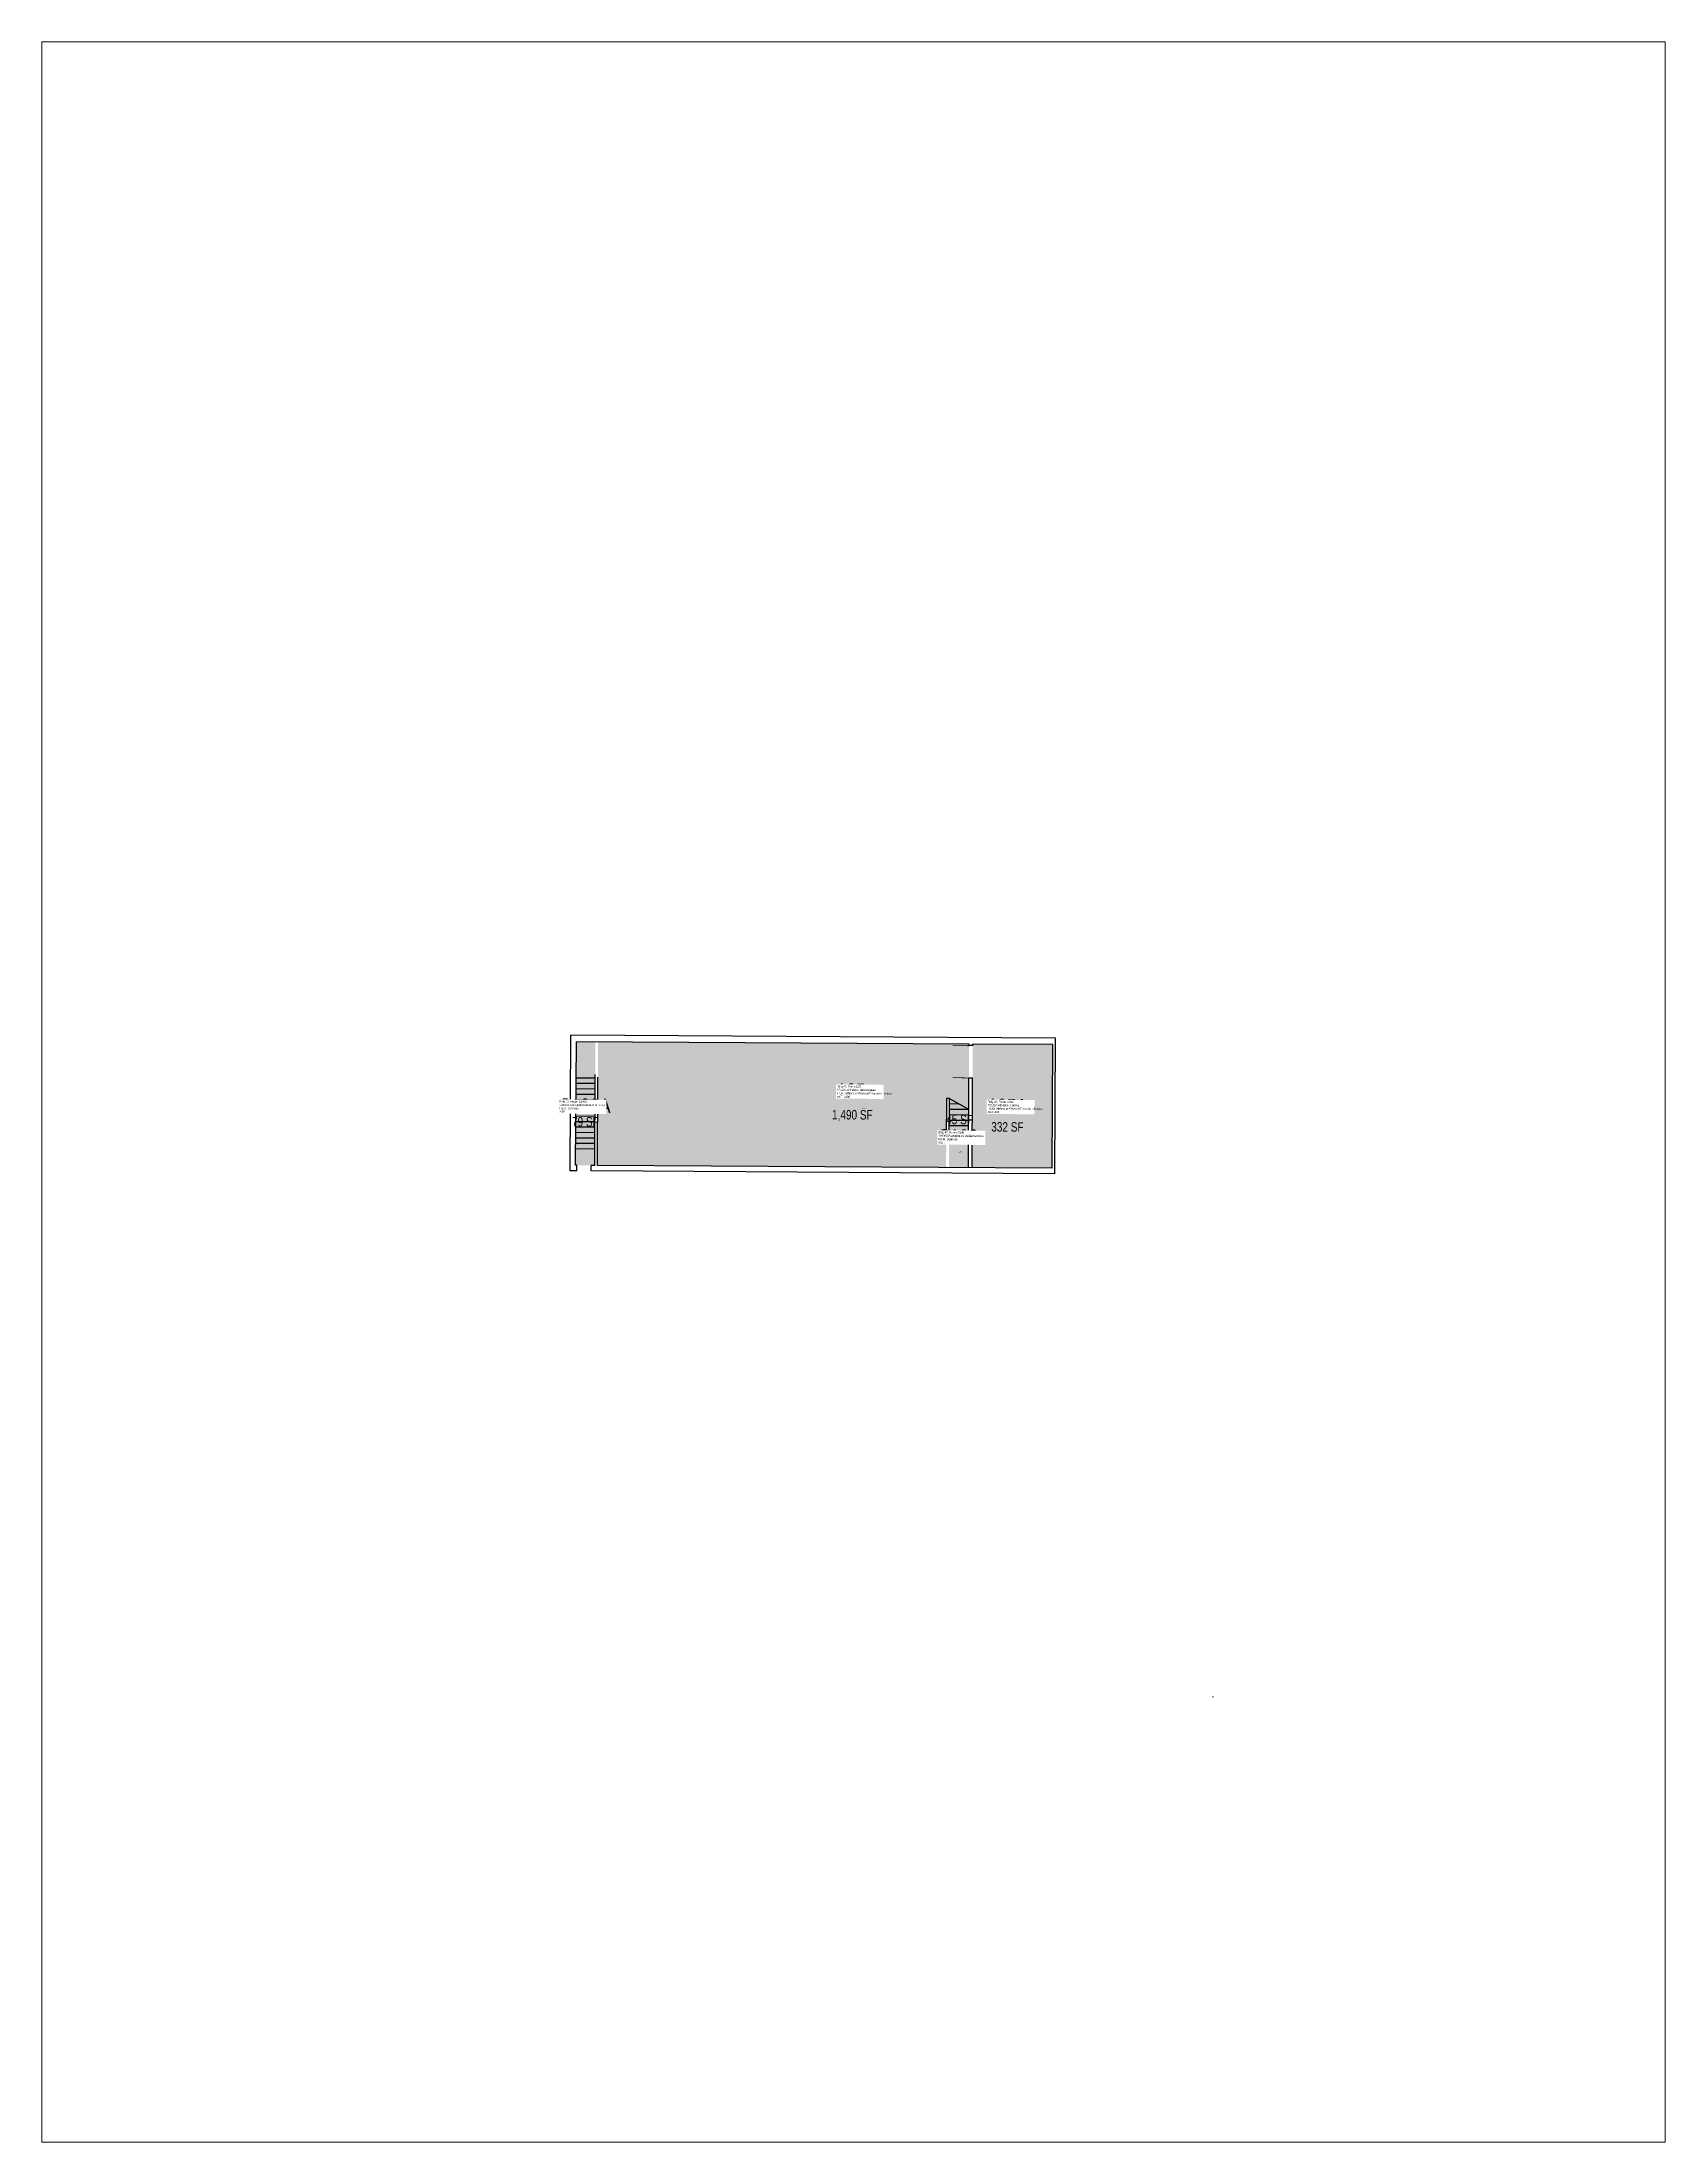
# Paper-space layout 'Layout1' of a CAD drawing. Header units: inches. Extents: x 0 to 8.5, y 0 to 11.
# The model-space entities are those that its viewports show. They can reach past a viewport. Long polylines and large blocks are cut down to what shows.
import ezdxf
from ezdxf.enums import TextEntityAlignment as Align

# ---------------------------------------------------------------- set-up
doc = ezdxf.new("R2010")
doc.units = ezdxf.units.IN
doc.header["$LTSCALE"] = 240
doc.header["$MEASUREMENT"] = 0
doc.layers.get('0').update_dxf_attribs({"linetype": 'CONTINUOUS'})
for name, color, linetype in [('A-DOOR', 2, 'CONTINUOUS'), ('A-FLOR', 3, 'CONTINUOUS'), ('A-IDEN-RNUM', 7, 'CONTINUOUS'), ('A-IDEN-SNUM', 4, 'CONTINUOUS'), ('A-IDEN-VNUM', 4, 'CONTINUOUS'), ('A-WALL', 5, 'CONTINUOUS'), ('AREA-TEXT', 3, 'CONTINUOUS'), ('Rooms-Information', 7, 'CONTINUOUS')]:
    doc.layers.add(name, color=color, linetype=linetype)
for name, color, linetype, transparency in [('Rooms-Category-Color', 7, 'CONTINUOUS', 0.5), ('Rooms-College-Color', 7, 'CONTINUOUS', 0.5), ('Rooms-Department-Color', 7, 'CONTINUOUS', 0.5), ('Rooms-Division-Color', 7, 'CONTINUOUS', 0.5)]:
    doc.layers.add(name, color=color, linetype=linetype, transparency=transparency)
doc.styles.add('CP_AREA', font='arial.ttf', dxfattribs={"height": 15})
doc.styles.add('CP_ROOMSNUMBER', font='arial.ttf', dxfattribs={"height": 1})
doc.styles.add('CP_ROOMVNUMBER', font='arial.ttf', dxfattribs={"width": 0.85, "height": 0.075})

msp = doc.modelspace()

# ---------------------------------------------------------------- hatches: boundary and pattern name
at = {"layer": 'Rooms-Category-Color', "true_color": 0xadadad}
for points in [[(69220098, 27666594.3), (69220078.1, 27666631.2), (69219838.8, 27666501.9), (69219858.8, 27666464.9)], [(69220383.3, 27665814), (69220362.8, 27665851.9), (69220229.1, 27665779.6), (69220249.5, 27665741.8)]]:
    msp.add_hatch(color=253, dxfattribs=at).paths.add_polyline_path(points)
at = {"layer": 'Rooms-Category-Color', "true_color": 0xfbafa2}
for points in [[(69220226.2, 27665784.9), (69220360, 27665857.2), (69220383.3, 27665814), (69220422.8, 27665835.4), (69220422.8, 27665835.5), (69220423.5, 27665835.8), (69220423.5, 27665835.8), (69220486.2, 27665869.7), (69220486.2, 27665869.7), (69220488.8, 27665871.1), (69220100.9, 27666589), (69219861.6, 27666459.7)], [(69220576.3, 27665709.2), (69220492.6, 27665864.1), (69220253.3, 27665734.7), (69220337, 27665579.9)]]:
    msp.add_hatch(color=21, dxfattribs=at).paths.add_polyline_path(points)
at = {"layer": 'Rooms-College-Color', "true_color": 0xadadad}
for points in [[(69220098, 27666594.3), (69220078.1, 27666631.2), (69219838.8, 27666501.9), (69219858.8, 27666464.9)], [(69220383.3, 27665814), (69220362.8, 27665851.9), (69220229.1, 27665779.6), (69220249.5, 27665741.8)]]:
    msp.add_hatch(color=253, dxfattribs=at).paths.add_polyline_path(points)
at = {"layer": 'Rooms-College-Color', "true_color": 0xffff64}
for points in [[(69220226.2, 27665784.9), (69220360, 27665857.2), (69220383.3, 27665814), (69220422.8, 27665835.4), (69220422.8, 27665835.5), (69220423.5, 27665835.8), (69220423.5, 27665835.8), (69220486.2, 27665869.7), (69220486.2, 27665869.7), (69220488.8, 27665871.1), (69220100.9, 27666589), (69219861.6, 27666459.7)], [(69220576.3, 27665709.2), (69220492.6, 27665864.1), (69220253.3, 27665734.7), (69220337, 27665579.9)]]:
    msp.add_hatch(color=51, dxfattribs=at).paths.add_polyline_path(points)
at = {"layer": 'Rooms-Department-Color', "true_color": 0xacacac}
for points in [[(69220098, 27666594.3), (69220078.1, 27666631.2), (69219838.8, 27666501.9), (69219858.8, 27666464.9)], [(69220383.3, 27665814), (69220362.8, 27665851.9), (69220229.1, 27665779.6), (69220249.5, 27665741.8)]]:
    msp.add_hatch(color=253, dxfattribs=at).paths.add_polyline_path(points)
at = {"layer": 'Rooms-Department-Color', "true_color": 0x604aed}
for points in [[(69220226.2, 27665784.9), (69220360, 27665857.2), (69220383.3, 27665814), (69220422.8, 27665835.4), (69220422.8, 27665835.5), (69220423.5, 27665835.8), (69220423.5, 27665835.8), (69220486.2, 27665869.7), (69220486.2, 27665869.7), (69220488.8, 27665871.1), (69220100.9, 27666589), (69219861.6, 27666459.7)], [(69220576.3, 27665709.2), (69220492.6, 27665864.1), (69220253.3, 27665734.7), (69220337, 27665579.9)]]:
    msp.add_hatch(color=173, dxfattribs=at).paths.add_polyline_path(points)
at = {"layer": 'Rooms-Division-Color', "true_color": 0xadadad}
for points in [[(69220098, 27666594.3), (69220078.1, 27666631.2), (69219838.8, 27666501.9), (69219858.8, 27666464.9)], [(69220383.3, 27665814), (69220362.8, 27665851.9), (69220229.1, 27665779.6), (69220249.5, 27665741.8)]]:
    msp.add_hatch(color=253, dxfattribs=at).paths.add_polyline_path(points)
at = {"layer": 'Rooms-Division-Color', "true_color": 0x604aed}
for points in [[(69220226.2, 27665784.9), (69220360, 27665857.2), (69220383.3, 27665814), (69220422.8, 27665835.4), (69220422.8, 27665835.5), (69220423.5, 27665835.8), (69220423.5, 27665835.8), (69220486.2, 27665869.7), (69220486.2, 27665869.7), (69220488.8, 27665871.1), (69220100.9, 27666589), (69219861.6, 27666459.7)], [(69220576.3, 27665709.2), (69220492.6, 27665864.1), (69220253.3, 27665734.7), (69220337, 27665579.9)]]:
    msp.add_hatch(color=173, dxfattribs=at).paths.add_polyline_path(points)

# ---------------------------------------------------------------- linework, layer by layer
at = {"layer": 'A-DOOR'}
for points in [[(69220485.5, 27665869.3, 1.5, 1.5, 0), (69220468.4, 27665901, 0, 0, 0), (69220469.1, 27665901.4, 0, 0, 0.414214), (69220454.5, 27665852.6, 0, 0, 0.414214)], [(69220423.5, 27665835.8, 1.5, 1.5, 0), (69220406.4, 27665867.5, 0, 0, 0), (69220405.7, 27665867.1, 0, 0, -0.414214), (69220454.5, 27665852.6, 0, 0, -0.414214)]]:
    msp.add_lwpolyline(points, format="xyseb", dxfattribs=at)
at = {"layer": 'A-FLOR'}
for p, q in [((69220027.7, 27666556.2), (69220007.7, 27666593.2)), ((69219943.2, 27666510.6), (69219923.2, 27666547.5)), ((69219953.8, 27666516.3), (69219933.8, 27666553.2)), ((69219964.3, 27666522), (69219944.4, 27666558.9)), ((69219974.9, 27666527.7), (69219954.9, 27666564.7)), ((69219985.4, 27666533.4), (69219965.5, 27666570.4)), ((69219996, 27666539.1), (69219976, 27666576.1)), ((69220006.6, 27666544.8), (69219986.6, 27666581.8)), ((69220017.1, 27666550.5), (69219997.1, 27666587.5)), ((69219890.4, 27666482.1), (69219870.5, 27666519)), ((69219901, 27666487.8), (69219881, 27666524.7)), ((69219911.5, 27666493.5), (69219891.6, 27666530.4)), ((69219922.1, 27666499.2), (69219902.1, 27666536.1)), ((69219932.7, 27666504.9), (69219912.7, 27666541.8)), ((69220309.4, 27665774.1), (69220288.9, 27665811.9)), ((69220319.9, 27665779.8), (69220299.5, 27665817.6)), ((69220330.5, 27665785.5), (69220310, 27665823.3)), ((69220341, 27665791.2), (69220320.6, 27665829.1)), ((69220351.6, 27665796.9), (69220331.1, 27665834.8)), ((69220362.1, 27665802.6), (69220341.7, 27665840.5)), ((69220362.5, 27665827.3), (69220352.3, 27665846.2)), ((69220362.1, 27665802.6), (69220362.8, 27665851.9))]:
    msp.add_line(p, q, dxfattribs=at)
at = {"layer": 'A-WALL'}
for p, q in [((69219822.5, 27666506.8), (69220084.7, 27666648.4)), ((69220591.5, 27665710.6), (69220084.7, 27666648.4)), ((69219838.8, 27666501.9), (69220078.1, 27666631.2)), ((69220488.8, 27665871.1), (69220078.1, 27666631.2)), ((69219858.8, 27666464.9), (69220034.7, 27666560)), ((69219861.6, 27666459.7), (69220032.3, 27666551.9)), ((69219829.7, 27666493.6), (69219822.5, 27666506.8)), ((69219840.2, 27666499.3), (69219838.8, 27666501.9)), ((69219829.7, 27666493.6), (69219840.2, 27666499.3)), ((69219844.4, 27666466.3), (69219854.9, 27666472)), ((69220329.3, 27665568.9), (69219844.4, 27666466.3)), ((69219858.8, 27666464.9), (69219854.9, 27666472)), ((69220337, 27665579.9), (69219861.6, 27666459.7)), ((69220360, 27665857.2), (69220280.8, 27665814.4)), ((69220362.8, 27665851.9), (69220360, 27665857.2)), ((69220486.2, 27665869.7), (69220488.8, 27665871.1)), ((69220490, 27665862.6), (69220486.2, 27665869.7)), ((69220490, 27665862.6), (69220492.6, 27665864.1)), ((69220576.3, 27665709.2), (69220492.6, 27665864.1)), ((69220249.5, 27665741.8), (69220422.8, 27665835.4)), ((69220253.3, 27665734.7), (69220426.7, 27665828.4)), ((69220283.6, 27665809.1), (69220280.8, 27665814.4)), ((69220362.8, 27665851.9), (69220283.6, 27665809.1)), ((69220422.8, 27665835.5), (69220423.5, 27665835.8)), ((69220426.7, 27665828.4), (69220422.8, 27665835.5)), ((69220329.3, 27665568.9), (69220591.5, 27665710.6)), ((69220337, 27665579.9), (69220576.3, 27665709.2)), ((69219487.7, 27664709.5), (69219488.6, 27664710)), ((69219487.7, 27664709.5), (69219488.6, 27664710))]:
    msp.add_line(p, q, dxfattribs=at)

# ---------------------------------------------------------------- texts
at = {"layer": 'A-IDEN-RNUM', "style": 'CP_ROOMSNUMBER', "width": 0.85}
for s, p in [('S100-A0', (69219969.8, 27666548.7)), ('0125-00', (69220252.2, 27666006.2)), ('S100-00', (69220271.2, 27665774.5)), ('0125-A0', (69220414, 27665719.3))]:
    msp.add_text(s, height=0.96, rotation=298.39, dxfattribs=at).set_placement(p, align=Align.MIDDLE)
at = {"layer": 'A-IDEN-SNUM', "style": 'CP_ROOMSNUMBER', "width": 0.85}
for s, p in [('0420S100A0', (69219969.8, 27666548.7)), ('0420012500', (69220252.2, 27666006.2)), ('0420S10000', (69220271.2, 27665774.5)), ('04200125A0', (69220414, 27665719.3))]:
    msp.add_text(s, height=0.96, rotation=298.39, dxfattribs=at).set_placement(p, align=Align.MIDDLE)
at = {"layer": 'A-IDEN-VNUM', "style": 'CP_ROOMVNUMBER', "width": 0.85}
for s, p in [('S100A', (69219963.8, 27666546.6)), ('125', (69220274.2, 27666049.4)), ('S100', (69220299, 27665794.3)), ('125A', (69220410, 27665731.5))]:
    msp.add_text(s, height=31.5, rotation=298.39, dxfattribs=at).set_placement(p, align=Align.MIDDLE)
at = {"layer": 'AREA-TEXT', "style": 'CP_AREA', "width": 0.75}
for s, p in [('79 SF', (69219933.2, 27666529.1)), ('1,490 SF', (69220229.1, 27666021.6)), ('45 SF', (69220333.1, 27665809.9)), ('332 SF', (69220369.6, 27665709.7))]:
    msp.add_text(s, height=21, rotation=298.39, dxfattribs=at).set_placement(p, align=Align.MIDDLE_CENTER)

# ---------------------------------------------------------------- next in the draw order: texts
at = {"layer": 'Rooms-Information', "char_height": 4.5, "width": 100.8, "attachment_point": 7, "rotation": 298.39, "style": 'CP_ROOMVNUMBER', "bg_fill": 3, "box_fill_scale": 1.5, "bg_fill_color": 256, "bg_fill_true_color": 13158600, "bg_fill_transparency": 0}
for s, insert in [('Bldg.42, Room S100A^M^J128300-FacMgmt-Custodial Services^M^JFICM: Stairway^M^JASF: ', (69219923.2, 27666588.6)), ('Bldg.42, Room 125^M^J120100-Athletics-Intercollegiate^M^JFICM: Athletic or Physical Education - Indoor^M^JASF: 1486', (69220245.7, 27666069.5)), ('Bldg.42, Room S100^M^J128300-FacMgmt-Custodial Services^M^JFICM: Stairway^M^JASF: ', (69220264.3, 27665825.2)), ('Bldg.42, Room 125A^M^J120103-Athletics-Training^M^JFICM: Athletic or Physical Education Service^M^JASF: 336', (69220375.5, 27665762.6))]:
    msp.add_mtext(s, dxfattribs=dict(at, insert=insert))

psp = doc.layouts.get("Layout1")

# ---------------------------------------------------------------- viewports
at = {"layer": '0', "view_target_point": (1306.916, 810), "view_twist_angle": 61.26000508512}
psp.add_viewport(center=(4.25, 5.5), size=(8.5, 10.9999), view_center_point=(9025774.587, 73994364.407), view_height=4619.9537, dxfattribs=at)

doc.saveas('drawing.dxf')
